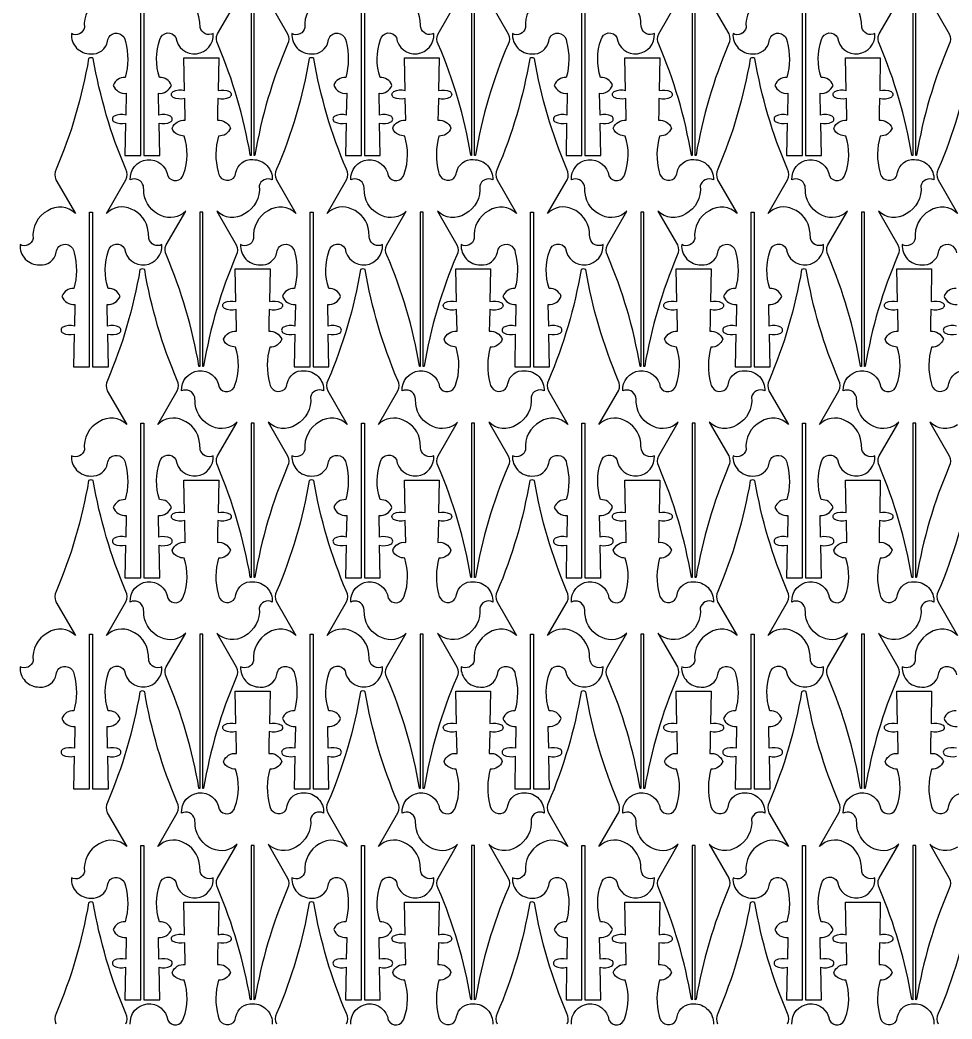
# Model space of a CAD drawing. Header units: millimetres. Extents: x 0 to 985, y 0 to 1989.
# Drawn here: x 0 to 490, y 484 to 1010 of the extents above; entities that cross this region are included whole.
import ezdxf

# ---------------------------------------------------------------- set-up
doc = ezdxf.new("R2010")
doc.units = ezdxf.units.MM
doc.layers.get('0').update_dxf_attribs({"color": 70})

msp = doc.modelspace()

# ---------------------------------------------------------------- linework, layer by layer
for points in [[(41.57, 1020.34, 0.304334), (33.88, 1005.64, -0.502435), (27.02, 1002.47, 0.435338), (37.26, 991.78, 0.382908), (46.11, 998.47, -0.133888), (47.43, 1001.55, -0.600156), (55.5, 998.23, -0.13246), (55.32, 979.36, 0.331722), (49.04, 975.26, 0.340003), (55.84, 971.07), (55.62, 959.62, 0.183169), (49.57, 959.08, 0.599927), (49.5, 956.02, 0.176895), (55.53, 955.41), (55.19, 938.29), (63.56, 938.29), (63.56, 1019.52)], [(65.13, 1019.52), (65.13, 938.29), (73.49, 938.29), (73.15, 955.41, 0.180821), (79.11, 955.98, 0.599927), (79.18, 959.04, 0.179213), (73.07, 959.62), (72.84, 971.07, 0.340003), (79.64, 975.26, 0.331722), (73.37, 979.36, -0.166429), (73.63, 999.36, -0.704438), (81.96, 1000.39, 0.969952), (101.67, 1002.47, -0.483016), (94.81, 1005.64, -0.02743), (94.48, 1009.42, 0.277564), (85.53, 1021.2, 0.318641)], [(121.56, 1019.52), (121.56, 938.36, -0.358668), (121.12, 938.62, 0.059291), (103.99, 996.88, -0.248044), (103.94, 1002.34), (114.17, 1020.1, -0.318641)], [(130.54, 1020.1), (140.76, 1002.34, -0.248044), (140.72, 996.88, 0.059291), (123.59, 938.62, -0.355817), (123.13, 938.36), (123.13, 1019.52)], [(157.57, 1020.34, 0.304334), (149.88, 1005.64, -0.502435), (143.02, 1002.47, 0.435338), (153.26, 991.78, 0.382908), (162.11, 998.47, -0.133888), (163.43, 1001.55, -0.600156), (171.5, 998.23, -0.13246), (171.32, 979.36, 0.331722), (165.04, 975.26, 0.340003), (171.84, 971.07), (171.62, 959.62, 0.183169), (165.57, 959.08, 0.599927), (165.5, 956.02, 0.176895), (171.53, 955.41), (171.19, 938.29), (179.56, 938.29), (179.56, 1019.52)], [(181.13, 1019.52), (181.13, 938.29), (189.49, 938.29), (189.15, 955.41, 0.180821), (195.11, 955.98, 0.599927), (195.18, 959.04, 0.179213), (189.07, 959.62), (188.84, 971.07, 0.340003), (195.64, 975.26, 0.331722), (189.37, 979.36, -0.166429), (189.63, 999.36, -0.704438), (197.96, 1000.39, 0.969952), (217.67, 1002.47, -0.483016), (210.81, 1005.64, -0.02743), (210.48, 1009.42, 0.277564), (201.53, 1021.2, 0.318641)], [(237.56, 1019.52), (237.56, 938.36, -0.358668), (237.12, 938.62, 0.059291), (219.99, 996.88, -0.248044), (219.94, 1002.34), (230.17, 1020.1, -0.318641)], [(246.54, 1020.1), (256.76, 1002.34, -0.248044), (256.72, 996.88, 0.059291), (239.59, 938.62, -0.355817), (239.13, 938.36), (239.13, 1019.52)], [(273.57, 1020.34, 0.304334), (265.88, 1005.64, -0.502435), (259.02, 1002.47, 0.435338), (269.26, 991.78, 0.382908), (278.11, 998.47, -0.133888), (279.43, 1001.55, -0.600156), (287.5, 998.23, -0.13246), (287.32, 979.36, 0.331722), (281.04, 975.26, 0.340003), (287.84, 971.07), (287.62, 959.62, 0.183169), (281.57, 959.08, 0.599927), (281.5, 956.02, 0.176895), (287.53, 955.41), (287.19, 938.29), (295.56, 938.29), (295.56, 1019.52)], [(297.13, 1019.52), (297.13, 938.29), (305.49, 938.29), (305.15, 955.41, 0.180821), (311.11, 955.98, 0.599927), (311.18, 959.04, 0.179213), (305.07, 959.62), (304.84, 971.07, 0.340003), (311.64, 975.26, 0.331722), (305.37, 979.36, -0.166429), (305.63, 999.36, -0.704438), (313.96, 1000.39, 0.969952), (333.67, 1002.47, -0.483016), (326.81, 1005.64, -0.02743), (326.48, 1009.42, 0.277564), (317.53, 1021.2, 0.318641)], [(353.56, 1019.52), (353.56, 938.36, -0.358668), (353.12, 938.62, 0.059291), (335.99, 996.88, -0.248044), (335.94, 1002.34), (346.17, 1020.1, -0.318641)], [(362.54, 1020.1), (372.76, 1002.34, -0.248044), (372.72, 996.88, 0.059291), (355.59, 938.62, -0.355817), (355.13, 938.36), (355.13, 1019.52)], [(389.57, 1020.34, 0.304334), (381.88, 1005.64, -0.502435), (375.02, 1002.47, 0.435338), (385.26, 991.78, 0.382908), (394.11, 998.47, -0.133888), (395.43, 1001.55, -0.600156), (403.5, 998.23, -0.13246), (403.32, 979.36, 0.331722), (397.04, 975.26, 0.340003), (403.84, 971.07), (403.62, 959.62, 0.183169), (397.57, 959.08, 0.599927), (397.5, 956.02, 0.176895), (403.53, 955.41), (403.19, 938.29), (411.56, 938.29), (411.56, 1019.52)], [(413.13, 1019.52), (413.13, 938.29), (421.49, 938.29), (421.15, 955.41, 0.180821), (427.11, 955.98, 0.599927), (427.18, 959.04, 0.179213), (421.07, 959.62), (420.84, 971.07, 0.340003), (427.64, 975.26, 0.331722), (421.37, 979.36, -0.166429), (421.63, 999.36, -0.704438), (429.96, 1000.39, 0.969952), (449.67, 1002.47, -0.483016), (442.81, 1005.64, -0.02743), (442.48, 1009.42, 0.277564), (433.53, 1021.2, 0.318641)], [(469.56, 1019.52), (469.56, 938.36, -0.358668), (469.12, 938.62, 0.059291), (451.99, 996.88, -0.248044), (451.94, 1002.34), (462.17, 1020.1, -0.318641)], [(478.54, 1020.1), (488.76, 1002.34, -0.248044), (488.72, 996.88, 0.059291), (471.59, 938.62, -0.355817), (471.13, 938.36), (471.13, 1019.52)], [(500.1, 989.35, -0.059291), (482.98, 931.09, 0.248044), (482.93, 925.63), (493.16, 907.87, 0.35116), (478.57, 909.34, 0.304334), (470.88, 894.64, -0.502435), (464.02, 891.47, 0.435338), (474.26, 880.78, 0.382908), (483.11, 887.47, -0.133888), (484.43, 890.55, -0.600156), (492.5, 887.23, -0.13246)], [(493.13, 796.63, -0.35116), (478.54, 798.1), (488.76, 780.34, -0.248044), (488.72, 774.88, 0.059291), (471.59, 716.62, -0.355817), (471.13, 716.36), (471.13, 797.52), (469.56, 797.52), (469.56, 716.36, -0.358668), (469.12, 716.62, 0.059291), (451.99, 774.88, -0.248044), (451.94, 780.34), (462.17, 798.1, -0.318641), (449.16, 795.77, -0.277564), (440.21, 807.55, 0.02743), (439.89, 811.32, 0.483016), (433.03, 814.5, -0.969952), (452.73, 816.58, 0.704438), (461.07, 817.61, 0.166429), (461.33, 837.6, -0.122481), (458.06, 838.47, -0.259714), (455.06, 841.71, -0.340003), (461.86, 845.9), (461.63, 857.34, -0.179213), (455.51, 857.93, -0.599927), (455.58, 860.99, -0.180821), (461.55, 861.55), (461.21, 878.68), (479.5, 878.68), (479.16, 861.55, -0.176895), (485.19, 860.95, -0.599927), (485.12, 857.89, -0.183169), (479.08, 857.34), (478.94, 850.52), (478.85, 845.9, -0.340003), (485.65, 841.71, -0.331722), (479.38, 837.6, 0.13246), (479.2, 818.74, 0.600156), (487.27, 815.42, 0.133888), (488.59, 818.49, -0.382908), (497.43, 825.19, -0.435338)], [(492.32, 868.36, 0.331722), (486.04, 864.26, 0.340003), (492.84, 860.07)], [(492.62, 848.62, 0.183169), (486.57, 848.08, 0.599927), (486.5, 845.02, 0.176895), (492.53, 844.41)], [(500.1, 767.35, -0.059291), (482.98, 709.09, 0.248044), (482.93, 703.63), (493.16, 685.87, 0.35116), (478.57, 687.34, 0.304334), (470.88, 672.64, -0.502435), (464.02, 669.47, 0.435338), (474.26, 658.78, 0.382908), (483.11, 665.47, -0.133888), (484.43, 668.55, -0.600156), (492.5, 665.23, -0.13246)], [(493.13, 574.63, -0.35116), (478.54, 576.1), (488.76, 558.34, -0.248044), (488.72, 552.88, 0.059291), (471.59, 494.62, -0.355817), (471.13, 494.36), (471.13, 575.52), (469.56, 575.52), (469.56, 494.36, -0.358668), (469.12, 494.62, 0.059291), (451.99, 552.88, -0.248044), (451.94, 558.34), (462.17, 576.1, -0.318641), (449.16, 573.77, -0.277564), (440.21, 585.55, 0.02743), (439.89, 589.32, 0.483016), (433.03, 592.5, -0.969952), (452.73, 594.58, 0.704438), (461.07, 595.61, 0.166429), (461.33, 615.6, -0.122481), (458.06, 616.47, -0.259714), (455.06, 619.71, -0.340003), (461.86, 623.9), (461.63, 635.34, -0.179213), (455.51, 635.93, -0.599927), (455.58, 638.99, -0.180821), (461.55, 639.55), (461.21, 656.68), (479.5, 656.68), (479.16, 639.55, -0.176895), (485.19, 638.95, -0.599927), (485.12, 635.89, -0.183169), (479.08, 635.34), (478.94, 628.52), (478.85, 623.9, -0.340003), (485.65, 619.71, -0.331722), (479.38, 615.6, 0.13246), (479.2, 596.74, 0.600156), (487.27, 593.42, 0.133888), (488.59, 596.49, -0.382908), (497.43, 603.19, -0.435338)], [(492.32, 646.36, 0.331722), (486.04, 642.26, 0.340003), (492.84, 638.07)], [(492.62, 626.62, 0.183169), (486.57, 626.08, 0.599927), (486.5, 623.02, 0.176895), (492.53, 622.41)], [(55.75, 481.63, 0.248044), (55.7, 487.09, -0.059291), (38.58, 545.35, 0.319458), (36.1, 545.35, -0.059291), (18.98, 487.09, 0.248044), (18.93, 481.63)], [(58.03, 481.5, -0.969952), (77.73, 483.58, 0.704438), (86.07, 484.61, 0.166429), (86.33, 504.6, -0.122481), (83.06, 505.47, -0.259714), (80.06, 508.71, -0.340003), (86.86, 512.9), (86.63, 524.34, -0.179213), (80.51, 524.93, -0.599927), (80.58, 527.99, -0.180821), (86.55, 528.55), (86.21, 545.68), (104.5, 545.68), (104.16, 528.55, -0.176895), (110.19, 527.95, -0.599927), (110.12, 524.89, -0.183169), (104.08, 524.34), (103.94, 517.52), (103.85, 512.9, -0.340003), (110.65, 508.71, -0.331722), (104.38, 504.6, 0.13246), (104.2, 485.74, 0.600156), (112.27, 482.42, 0.133888), (113.59, 485.49, -0.382908), (122.43, 492.19, -0.435338), (132.68, 481.5, 0.502435)], [(171.75, 481.63, 0.248044), (171.7, 487.09, -0.059291), (154.58, 545.35, 0.319458), (152.1, 545.35, -0.059291), (134.98, 487.09, 0.248044), (134.93, 481.63)], [(174.03, 481.5, -0.969952), (193.73, 483.58, 0.704438), (202.07, 484.61, 0.166429), (202.33, 504.6, -0.122481), (199.06, 505.47, -0.259714), (196.06, 508.71, -0.340003), (202.86, 512.9), (202.63, 524.34, -0.179213), (196.51, 524.93, -0.599927), (196.58, 527.99, -0.180821), (202.55, 528.55), (202.21, 545.68), (220.5, 545.68), (220.16, 528.55, -0.176895), (226.19, 527.95, -0.599927), (226.12, 524.89, -0.183169), (220.08, 524.34), (219.94, 517.52), (219.85, 512.9, -0.340003), (226.65, 508.71, -0.331722), (220.38, 504.6, 0.13246), (220.2, 485.74, 0.600156), (228.27, 482.42, 0.133888), (229.59, 485.49, -0.382908), (238.43, 492.19, -0.435338), (248.68, 481.5, 0.502435)], [(287.75, 481.63, 0.248044), (287.7, 487.09, -0.059291), (270.58, 545.35, 0.319458), (268.1, 545.35, -0.059291), (250.98, 487.09, 0.248044), (250.93, 481.63)], [(290.03, 481.5, -0.969952), (309.73, 483.58, 0.704438), (318.07, 484.61, 0.166429), (318.33, 504.6, -0.122481), (315.06, 505.47, -0.259714), (312.06, 508.71, -0.340003), (318.86, 512.9), (318.63, 524.34, -0.179213), (312.51, 524.93, -0.599927), (312.58, 527.99, -0.180821), (318.55, 528.55), (318.21, 545.68), (336.5, 545.68), (336.16, 528.55, -0.176895), (342.19, 527.95, -0.599927), (342.12, 524.89, -0.183169), (336.08, 524.34), (335.94, 517.52), (335.85, 512.9, -0.340003), (342.65, 508.71, -0.331722), (336.38, 504.6, 0.13246), (336.2, 485.74, 0.600156), (344.27, 482.42, 0.133888), (345.59, 485.49, -0.382908), (354.43, 492.19, -0.435338), (364.68, 481.5, 0.502435)], [(403.75, 481.63, 0.248044), (403.7, 487.09, -0.059291), (386.58, 545.35, 0.319458), (384.1, 545.35, -0.059291), (366.98, 487.09, 0.248044), (366.93, 481.63)], [(406.03, 481.5, -0.969952), (425.73, 483.58, 0.704438), (434.07, 484.61, 0.166429), (434.33, 504.6, -0.122481), (431.06, 505.47, -0.259714), (428.06, 508.71, -0.340003), (434.86, 512.9), (434.63, 524.34, -0.179213), (428.51, 524.93, -0.599927), (428.58, 527.99, -0.180821), (434.55, 528.55), (434.21, 545.68), (452.5, 545.68), (452.16, 528.55, -0.176895), (458.19, 527.95, -0.599927), (458.12, 524.89, -0.183169), (452.08, 524.34), (451.94, 517.52), (451.85, 512.9, -0.340003), (458.65, 508.71, -0.331722), (452.38, 504.6, 0.13246), (452.2, 485.74, 0.600156), (460.27, 482.42, 0.133888), (461.59, 485.49, -0.382908), (470.43, 492.19, -0.435338), (480.68, 481.5, 0.502435)], [(519.75, 481.63, 0.248044), (519.7, 487.09, -0.059291), (502.58, 545.35, 0.319458), (500.1, 545.35, -0.059291), (482.98, 487.09, 0.248044), (482.93, 481.63)]]:
    msp.add_lwpolyline(points, format="xyb")
for points in [[(38.13, 908.52), (38.13, 827.29), (46.49, 827.29), (46.15, 844.41, 0.180821), (52.11, 844.98, 0.599927), (52.18, 848.04, 0.179213), (46.07, 848.62), (45.84, 860.07, 0.340003), (52.64, 864.26, 0.331722), (46.37, 868.36, -0.166429), (46.63, 888.36, -0.704438), (54.96, 889.39, 0.969952), (74.67, 891.47, -0.483016), (67.81, 894.64, -0.02743), (67.48, 898.42, 0.277564), (58.53, 910.2, 0.318641), (45.52, 907.87), (55.75, 925.63, 0.248044), (55.7, 931.09, -0.059291), (38.58, 989.35, 0.319458), (36.1, 989.35, -0.059291), (18.98, 931.09, 0.248044), (18.93, 925.63), (29.16, 907.87, 0.35116), (14.57, 909.34, 0.304334), (6.88, 894.64, -0.502435), (0.02, 891.47, 0.435338), (10.26, 880.78, 0.382908), (19.11, 887.47, -0.133888), (20.43, 890.55, -0.600156), (28.5, 887.23, -0.13246), (28.32, 868.36, 0.331722), (22.04, 864.26, 0.340003), (28.84, 860.07), (28.62, 848.62, 0.183169), (22.57, 848.08, 0.599927), (22.5, 845.02, 0.176895), (28.53, 844.41), (28.19, 827.29), (36.56, 827.29), (36.56, 908.52)], [(103.94, 961.52), (103.85, 956.9, -0.340003), (110.65, 952.71, -0.331722), (104.38, 948.6, 0.13246), (104.2, 929.74, 0.600156), (112.27, 926.42, 0.133888), (113.59, 929.49, -0.382908), (122.43, 936.19, -0.435338), (132.68, 925.5, 0.502435), (125.82, 922.32, -0.304334), (118.13, 907.63, -0.35116), (103.54, 909.1), (113.76, 891.34, -0.248044), (113.72, 885.88, 0.059291), (96.59, 827.62, -0.355817), (96.13, 827.36), (96.13, 908.52), (94.56, 908.52), (94.56, 827.36, -0.358668), (94.12, 827.62, 0.059291), (76.99, 885.88, -0.248044), (76.94, 891.34), (87.17, 909.1, -0.318641), (74.16, 906.77, -0.277564), (65.21, 918.55, 0.02743), (64.89, 922.32, 0.483016), (58.03, 925.5, -0.969952), (77.73, 927.58, 0.704438), (86.07, 928.61, 0.166429), (86.33, 948.6, -0.122481), (83.06, 949.47, -0.259714), (80.06, 952.71, -0.340003), (86.86, 956.9), (86.63, 968.34, -0.179213), (80.51, 968.93, -0.599927), (80.58, 971.99, -0.180821), (86.55, 972.55), (86.21, 989.68), (104.5, 989.68), (104.16, 972.55, -0.176895), (110.19, 971.95, -0.599927), (110.12, 968.89, -0.183169), (104.08, 968.34)], [(154.13, 908.52), (154.13, 827.29), (162.49, 827.29), (162.15, 844.41, 0.180821), (168.11, 844.98, 0.599927), (168.18, 848.04, 0.179213), (162.07, 848.62), (161.84, 860.07, 0.340003), (168.64, 864.26, 0.331722), (162.37, 868.36, -0.166429), (162.63, 888.36, -0.704438), (170.96, 889.39, 0.969952), (190.67, 891.47, -0.483016), (183.81, 894.64, -0.02743), (183.48, 898.42, 0.277564), (174.53, 910.2, 0.318641), (161.52, 907.87), (171.75, 925.63, 0.248044), (171.7, 931.09, -0.059291), (154.58, 989.35, 0.319458), (152.1, 989.35, -0.059291), (134.98, 931.09, 0.248044), (134.93, 925.63), (145.16, 907.87, 0.35116), (130.57, 909.34, 0.304334), (122.88, 894.64, -0.502435), (116.02, 891.47, 0.435338), (126.26, 880.78, 0.382908), (135.11, 887.47, -0.133888), (136.43, 890.55, -0.600156), (144.5, 887.23, -0.13246), (144.32, 868.36, 0.331722), (138.04, 864.26, 0.340003), (144.84, 860.07), (144.62, 848.62, 0.183169), (138.57, 848.08, 0.599927), (138.5, 845.02, 0.176895), (144.53, 844.41), (144.19, 827.29), (152.56, 827.29), (152.56, 908.52)], [(219.94, 961.52), (219.85, 956.9, -0.340003), (226.65, 952.71, -0.331722), (220.38, 948.6, 0.13246), (220.2, 929.74, 0.600156), (228.27, 926.42, 0.133888), (229.59, 929.49, -0.382908), (238.43, 936.19, -0.435338), (248.68, 925.5, 0.502435), (241.82, 922.32, -0.304334), (234.13, 907.63, -0.35116), (219.54, 909.1), (229.76, 891.34, -0.248044), (229.72, 885.88, 0.059291), (212.59, 827.62, -0.355817), (212.13, 827.36), (212.13, 908.52), (210.56, 908.52), (210.56, 827.36, -0.358668), (210.12, 827.62, 0.059291), (192.99, 885.88, -0.248044), (192.94, 891.34), (203.17, 909.1, -0.318641), (190.16, 906.77, -0.277564), (181.21, 918.55, 0.02743), (180.89, 922.32, 0.483016), (174.03, 925.5, -0.969952), (193.73, 927.58, 0.704438), (202.07, 928.61, 0.166429), (202.33, 948.6, -0.122481), (199.06, 949.47, -0.259714), (196.06, 952.71, -0.340003), (202.86, 956.9), (202.63, 968.34, -0.179213), (196.51, 968.93, -0.599927), (196.58, 971.99, -0.180821), (202.55, 972.55), (202.21, 989.68), (220.5, 989.68), (220.16, 972.55, -0.176895), (226.19, 971.95, -0.599927), (226.12, 968.89, -0.183169), (220.08, 968.34)], [(270.13, 908.52), (270.13, 827.29), (278.49, 827.29), (278.15, 844.41, 0.180821), (284.11, 844.98, 0.599927), (284.18, 848.04, 0.179213), (278.07, 848.62), (277.84, 860.07, 0.340003), (284.64, 864.26, 0.331722), (278.37, 868.36, -0.166429), (278.63, 888.36, -0.704438), (286.96, 889.39, 0.969952), (306.67, 891.47, -0.483016), (299.81, 894.64, -0.02743), (299.48, 898.42, 0.277564), (290.53, 910.2, 0.318641), (277.52, 907.87), (287.75, 925.63, 0.248044), (287.7, 931.09, -0.059291), (270.58, 989.35, 0.319458), (268.1, 989.35, -0.059291), (250.98, 931.09, 0.248044), (250.93, 925.63), (261.16, 907.87, 0.35116), (246.57, 909.34, 0.304334), (238.88, 894.64, -0.502435), (232.02, 891.47, 0.435338), (242.26, 880.78, 0.382908), (251.11, 887.47, -0.133888), (252.43, 890.55, -0.600156), (260.5, 887.23, -0.13246), (260.32, 868.36, 0.331722), (254.04, 864.26, 0.340003), (260.84, 860.07), (260.62, 848.62, 0.183169), (254.57, 848.08, 0.599927), (254.5, 845.02, 0.176895), (260.53, 844.41), (260.19, 827.29), (268.56, 827.29), (268.56, 908.52)], [(335.94, 961.52), (335.85, 956.9, -0.340003), (342.65, 952.71, -0.331722), (336.38, 948.6, 0.13246), (336.2, 929.74, 0.600156), (344.27, 926.42, 0.133888), (345.59, 929.49, -0.382908), (354.43, 936.19, -0.435338), (364.68, 925.5, 0.502435), (357.82, 922.32, -0.304334), (350.13, 907.63, -0.35116), (335.54, 909.1), (345.76, 891.34, -0.248044), (345.72, 885.88, 0.059291), (328.59, 827.62, -0.355817), (328.13, 827.36), (328.13, 908.52), (326.56, 908.52), (326.56, 827.36, -0.358668), (326.12, 827.62, 0.059291), (308.99, 885.88, -0.248044), (308.94, 891.34), (319.17, 909.1, -0.318641), (306.16, 906.77, -0.277564), (297.21, 918.55, 0.02743), (296.89, 922.32, 0.483016), (290.03, 925.5, -0.969952), (309.73, 927.58, 0.704438), (318.07, 928.61, 0.166429), (318.33, 948.6, -0.122481), (315.06, 949.47, -0.259714), (312.06, 952.71, -0.340003), (318.86, 956.9), (318.63, 968.34, -0.179213), (312.51, 968.93, -0.599927), (312.58, 971.99, -0.180821), (318.55, 972.55), (318.21, 989.68), (336.5, 989.68), (336.16, 972.55, -0.176895), (342.19, 971.95, -0.599927), (342.12, 968.89, -0.183169), (336.08, 968.34)], [(386.13, 908.52), (386.13, 827.29), (394.49, 827.29), (394.15, 844.41, 0.180821), (400.11, 844.98, 0.599927), (400.18, 848.04, 0.179213), (394.07, 848.62), (393.84, 860.07, 0.340003), (400.64, 864.26, 0.331722), (394.37, 868.36, -0.166429), (394.63, 888.36, -0.704438), (402.96, 889.39, 0.969952), (422.67, 891.47, -0.483016), (415.81, 894.64, -0.02743), (415.48, 898.42, 0.277564), (406.53, 910.2, 0.318641), (393.52, 907.87), (403.75, 925.63, 0.248044), (403.7, 931.09, -0.059291), (386.58, 989.35, 0.319458), (384.1, 989.35, -0.059291), (366.98, 931.09, 0.248044), (366.93, 925.63), (377.16, 907.87, 0.35116), (362.57, 909.34, 0.304334), (354.88, 894.64, -0.502435), (348.02, 891.47, 0.435338), (358.26, 880.78, 0.382908), (367.11, 887.47, -0.133888), (368.43, 890.55, -0.600156), (376.5, 887.23, -0.13246), (376.32, 868.36, 0.331722), (370.04, 864.26, 0.340003), (376.84, 860.07), (376.62, 848.62, 0.183169), (370.57, 848.08, 0.599927), (370.5, 845.02, 0.176895), (376.53, 844.41), (376.19, 827.29), (384.56, 827.29), (384.56, 908.52)], [(451.94, 961.52), (451.85, 956.9, -0.340003), (458.65, 952.71, -0.331722), (452.38, 948.6, 0.13246), (452.2, 929.74, 0.600156), (460.27, 926.42, 0.133888), (461.59, 929.49, -0.382908), (470.43, 936.19, -0.435338), (480.68, 925.5, 0.502435), (473.82, 922.32, -0.304334), (466.13, 907.63, -0.35116), (451.54, 909.1), (461.76, 891.34, -0.248044), (461.72, 885.88, 0.059291), (444.59, 827.62, -0.355817), (444.13, 827.36), (444.13, 908.52), (442.56, 908.52), (442.56, 827.36, -0.358668), (442.12, 827.62, 0.059291), (424.99, 885.88, -0.248044), (424.94, 891.34), (435.17, 909.1, -0.318641), (422.16, 906.77, -0.277564), (413.21, 918.55, 0.02743), (412.89, 922.32, 0.483016), (406.03, 925.5, -0.969952), (425.73, 927.58, 0.704438), (434.07, 928.61, 0.166429), (434.33, 948.6, -0.122481), (431.06, 949.47, -0.259714), (428.06, 952.71, -0.340003), (434.86, 956.9), (434.63, 968.34, -0.179213), (428.51, 968.93, -0.599927), (428.58, 971.99, -0.180821), (434.55, 972.55), (434.21, 989.68), (452.5, 989.68), (452.16, 972.55, -0.176895), (458.19, 971.95, -0.599927), (458.12, 968.89, -0.183169), (452.08, 968.34)], [(65.13, 797.52), (65.13, 716.29), (73.49, 716.29), (73.15, 733.41, 0.180821), (79.11, 733.98, 0.599927), (79.18, 737.04, 0.179213), (73.07, 737.62), (72.84, 749.07, 0.340003), (79.64, 753.26, 0.331722), (73.37, 757.36, -0.166429), (73.63, 777.36, -0.704438), (81.96, 778.39, 0.969952), (101.67, 780.47, -0.483016), (94.81, 783.64, -0.02743), (94.48, 787.42, 0.277564), (85.53, 799.2, 0.318641), (72.52, 796.87), (82.75, 814.63, 0.248044), (82.7, 820.09, -0.059291), (65.58, 878.35, 0.319458), (63.1, 878.35, -0.059291), (45.98, 820.09, 0.248044), (45.93, 814.63), (56.16, 796.87, 0.35116), (41.57, 798.34, 0.304334), (33.88, 783.64, -0.502435), (27.02, 780.47, 0.435338), (37.26, 769.78, 0.382908), (46.11, 776.47, -0.133888), (47.43, 779.55, -0.600156), (55.5, 776.23, -0.13246), (55.32, 757.36, 0.331722), (49.04, 753.26, 0.340003), (55.84, 749.07), (55.62, 737.62, 0.183169), (49.57, 737.08, 0.599927), (49.5, 734.02, 0.176895), (55.53, 733.41), (55.19, 716.29), (63.56, 716.29), (63.56, 797.52)], [(130.94, 850.52), (130.85, 845.9, -0.340003), (137.65, 841.71, -0.331722), (131.38, 837.6, 0.13246), (131.2, 818.74, 0.600156), (139.27, 815.42, 0.133888), (140.59, 818.49, -0.382908), (149.43, 825.19, -0.435338), (159.68, 814.5, 0.502435), (152.82, 811.32, -0.304334), (145.13, 796.63, -0.35116), (130.54, 798.1), (140.76, 780.34, -0.248044), (140.72, 774.88, 0.059291), (123.59, 716.62, -0.355817), (123.13, 716.36), (123.13, 797.52), (121.56, 797.52), (121.56, 716.36, -0.358668), (121.12, 716.62, 0.059291), (103.99, 774.88, -0.248044), (103.94, 780.34), (114.17, 798.1, -0.318641), (101.16, 795.77, -0.277564), (92.21, 807.55, 0.02743), (91.89, 811.32, 0.483016), (85.03, 814.5, -0.969952), (104.73, 816.58, 0.704438), (113.07, 817.61, 0.166429), (113.33, 837.6, -0.122481), (110.06, 838.47, -0.259714), (107.06, 841.71, -0.340003), (113.86, 845.9), (113.63, 857.34, -0.179213), (107.51, 857.93, -0.599927), (107.58, 860.99, -0.180821), (113.55, 861.55), (113.21, 878.68), (131.5, 878.68), (131.16, 861.55, -0.176895), (137.19, 860.95, -0.599927), (137.12, 857.89, -0.183169), (131.08, 857.34)], [(181.13, 797.52), (181.13, 716.29), (189.49, 716.29), (189.15, 733.41, 0.180821), (195.11, 733.98, 0.599927), (195.18, 737.04, 0.179213), (189.07, 737.62), (188.84, 749.07, 0.340003), (195.64, 753.26, 0.331722), (189.37, 757.36, -0.166429), (189.63, 777.36, -0.704438), (197.96, 778.39, 0.969952), (217.67, 780.47, -0.483016), (210.81, 783.64, -0.02743), (210.48, 787.42, 0.277564), (201.53, 799.2, 0.318641), (188.52, 796.87), (198.75, 814.63, 0.248044), (198.7, 820.09, -0.059291), (181.58, 878.35, 0.319458), (179.1, 878.35, -0.059291), (161.98, 820.09, 0.248044), (161.93, 814.63), (172.16, 796.87, 0.35116), (157.57, 798.34, 0.304334), (149.88, 783.64, -0.502435), (143.02, 780.47, 0.435338), (153.26, 769.78, 0.382908), (162.11, 776.47, -0.133888), (163.43, 779.55, -0.600156), (171.5, 776.23, -0.13246), (171.32, 757.36, 0.331722), (165.04, 753.26, 0.340003), (171.84, 749.07), (171.62, 737.62, 0.183169), (165.57, 737.08, 0.599927), (165.5, 734.02, 0.176895), (171.53, 733.41), (171.19, 716.29), (179.56, 716.29), (179.56, 797.52)], [(246.94, 850.52), (246.85, 845.9, -0.340003), (253.65, 841.71, -0.331722), (247.38, 837.6, 0.13246), (247.2, 818.74, 0.600156), (255.27, 815.42, 0.133888), (256.59, 818.49, -0.382908), (265.43, 825.19, -0.435338), (275.68, 814.5, 0.502435), (268.82, 811.32, -0.304334), (261.13, 796.63, -0.35116), (246.54, 798.1), (256.76, 780.34, -0.248044), (256.72, 774.88, 0.059291), (239.59, 716.62, -0.355817), (239.13, 716.36), (239.13, 797.52), (237.56, 797.52), (237.56, 716.36, -0.358668), (237.12, 716.62, 0.059291), (219.99, 774.88, -0.248044), (219.94, 780.34), (230.17, 798.1, -0.318641), (217.16, 795.77, -0.277564), (208.21, 807.55, 0.02743), (207.89, 811.32, 0.483016), (201.03, 814.5, -0.969952), (220.73, 816.58, 0.704438), (229.07, 817.61, 0.166429), (229.33, 837.6, -0.122481), (226.06, 838.47, -0.259714), (223.06, 841.71, -0.340003), (229.86, 845.9), (229.63, 857.34, -0.179213), (223.51, 857.93, -0.599927), (223.58, 860.99, -0.180821), (229.55, 861.55), (229.21, 878.68), (247.5, 878.68), (247.16, 861.55, -0.176895), (253.19, 860.95, -0.599927), (253.12, 857.89, -0.183169), (247.08, 857.34)], [(297.13, 797.52), (297.13, 716.29), (305.49, 716.29), (305.15, 733.41, 0.180821), (311.11, 733.98, 0.599927), (311.18, 737.04, 0.179213), (305.07, 737.62), (304.84, 749.07, 0.340003), (311.64, 753.26, 0.331722), (305.37, 757.36, -0.166429), (305.63, 777.36, -0.704438), (313.96, 778.39, 0.969952), (333.67, 780.47, -0.483016), (326.81, 783.64, -0.02743), (326.48, 787.42, 0.277564), (317.53, 799.2, 0.318641), (304.52, 796.87), (314.75, 814.63, 0.248044), (314.7, 820.09, -0.059291), (297.58, 878.35, 0.319458), (295.1, 878.35, -0.059291), (277.98, 820.09, 0.248044), (277.93, 814.63), (288.16, 796.87, 0.35116), (273.57, 798.34, 0.304334), (265.88, 783.64, -0.502435), (259.02, 780.47, 0.435338), (269.26, 769.78, 0.382908), (278.11, 776.47, -0.133888), (279.43, 779.55, -0.600156), (287.5, 776.23, -0.13246), (287.32, 757.36, 0.331722), (281.04, 753.26, 0.340003), (287.84, 749.07), (287.62, 737.62, 0.183169), (281.57, 737.08, 0.599927), (281.5, 734.02, 0.176895), (287.53, 733.41), (287.19, 716.29), (295.56, 716.29), (295.56, 797.52)], [(362.94, 850.52), (362.85, 845.9, -0.340003), (369.65, 841.71, -0.331722), (363.38, 837.6, 0.13246), (363.2, 818.74, 0.600156), (371.27, 815.42, 0.133888), (372.59, 818.49, -0.382908), (381.43, 825.19, -0.435338), (391.68, 814.5, 0.502435), (384.82, 811.32, -0.304334), (377.13, 796.63, -0.35116), (362.54, 798.1), (372.76, 780.34, -0.248044), (372.72, 774.88, 0.059291), (355.59, 716.62, -0.355817), (355.13, 716.36), (355.13, 797.52), (353.56, 797.52), (353.56, 716.36, -0.358668), (353.12, 716.62, 0.059291), (335.99, 774.88, -0.248044), (335.94, 780.34), (346.17, 798.1, -0.318641), (333.16, 795.77, -0.277564), (324.21, 807.55, 0.02743), (323.89, 811.32, 0.483016), (317.03, 814.5, -0.969952), (336.73, 816.58, 0.704438), (345.07, 817.61, 0.166429), (345.33, 837.6, -0.122481), (342.06, 838.47, -0.259714), (339.06, 841.71, -0.340003), (345.86, 845.9), (345.63, 857.34, -0.179213), (339.51, 857.93, -0.599927), (339.58, 860.99, -0.180821), (345.55, 861.55), (345.21, 878.68), (363.5, 878.68), (363.16, 861.55, -0.176895), (369.19, 860.95, -0.599927), (369.12, 857.89, -0.183169), (363.08, 857.34)], [(413.13, 797.52), (413.13, 716.29), (421.49, 716.29), (421.15, 733.41, 0.180821), (427.11, 733.98, 0.599927), (427.18, 737.04, 0.179213), (421.07, 737.62), (420.84, 749.07, 0.340003), (427.64, 753.26, 0.331722), (421.37, 757.36, -0.166429), (421.63, 777.36, -0.704438), (429.96, 778.39, 0.969952), (449.67, 780.47, -0.483016), (442.81, 783.64, -0.02743), (442.48, 787.42, 0.277564), (433.53, 799.2, 0.318641), (420.52, 796.87), (430.75, 814.63, 0.248044), (430.7, 820.09, -0.059291), (413.58, 878.35, 0.319458), (411.1, 878.35, -0.059291), (393.98, 820.09, 0.248044), (393.93, 814.63), (404.16, 796.87, 0.35116), (389.57, 798.34, 0.304334), (381.88, 783.64, -0.502435), (375.02, 780.47, 0.435338), (385.26, 769.78, 0.382908), (394.11, 776.47, -0.133888), (395.43, 779.55, -0.600156), (403.5, 776.23, -0.13246), (403.32, 757.36, 0.331722), (397.04, 753.26, 0.340003), (403.84, 749.07), (403.62, 737.62, 0.183169), (397.57, 737.08, 0.599927), (397.5, 734.02, 0.176895), (403.53, 733.41), (403.19, 716.29), (411.56, 716.29), (411.56, 797.52)], [(38.13, 686.52), (38.13, 605.29), (46.49, 605.29), (46.15, 622.41, 0.180821), (52.11, 622.98, 0.599927), (52.18, 626.04, 0.179213), (46.07, 626.62), (45.84, 638.07, 0.340003), (52.64, 642.26, 0.331722), (46.37, 646.36, -0.166429), (46.63, 666.36, -0.704438), (54.96, 667.39, 0.969952), (74.67, 669.47, -0.483016), (67.81, 672.64, -0.02743), (67.48, 676.42, 0.277564), (58.53, 688.2, 0.318641), (45.52, 685.87), (55.75, 703.63, 0.248044), (55.7, 709.09, -0.059291), (38.58, 767.35, 0.319458), (36.1, 767.35, -0.059291), (18.98, 709.09, 0.248044), (18.93, 703.63), (29.16, 685.87, 0.35116), (14.57, 687.34, 0.304334), (6.88, 672.64, -0.502435), (0.02, 669.47, 0.435338), (10.26, 658.78, 0.382908), (19.11, 665.47, -0.133888), (20.43, 668.55, -0.600156), (28.5, 665.23, -0.13246), (28.32, 646.36, 0.331722), (22.04, 642.26, 0.340003), (28.84, 638.07), (28.62, 626.62, 0.183169), (22.57, 626.08, 0.599927), (22.5, 623.02, 0.176895), (28.53, 622.41), (28.19, 605.29), (36.56, 605.29), (36.56, 686.52)], [(103.94, 739.52), (103.85, 734.9, -0.340003), (110.65, 730.71, -0.331722), (104.38, 726.6, 0.13246), (104.2, 707.74, 0.600156), (112.27, 704.42, 0.133888), (113.59, 707.49, -0.382908), (122.43, 714.19, -0.435338), (132.68, 703.5, 0.502435), (125.82, 700.32, -0.304334), (118.13, 685.63, -0.35116), (103.54, 687.1), (113.76, 669.34, -0.248044), (113.72, 663.88, 0.059291), (96.59, 605.62, -0.355817), (96.13, 605.36), (96.13, 686.52), (94.56, 686.52), (94.56, 605.36, -0.358668), (94.12, 605.62, 0.059291), (76.99, 663.88, -0.248044), (76.94, 669.34), (87.17, 687.1, -0.318641), (74.16, 684.77, -0.277564), (65.21, 696.55, 0.02743), (64.89, 700.32, 0.483016), (58.03, 703.5, -0.969952), (77.73, 705.58, 0.704438), (86.07, 706.61, 0.166429), (86.33, 726.6, -0.122481), (83.06, 727.47, -0.259714), (80.06, 730.71, -0.340003), (86.86, 734.9), (86.63, 746.34, -0.179213), (80.51, 746.93, -0.599927), (80.58, 749.99, -0.180821), (86.55, 750.55), (86.21, 767.68), (104.5, 767.68), (104.16, 750.55, -0.176895), (110.19, 749.95, -0.599927), (110.12, 746.89, -0.183169), (104.08, 746.34)], [(154.13, 686.52), (154.13, 605.29), (162.49, 605.29), (162.15, 622.41, 0.180821), (168.11, 622.98, 0.599927), (168.18, 626.04, 0.179213), (162.07, 626.62), (161.84, 638.07, 0.340003), (168.64, 642.26, 0.331722), (162.37, 646.36, -0.166429), (162.63, 666.36, -0.704438), (170.96, 667.39, 0.969952), (190.67, 669.47, -0.483016), (183.81, 672.64, -0.02743), (183.48, 676.42, 0.277564), (174.53, 688.2, 0.318641), (161.52, 685.87), (171.75, 703.63, 0.248044), (171.7, 709.09, -0.059291), (154.58, 767.35, 0.319458), (152.1, 767.35, -0.059291), (134.98, 709.09, 0.248044), (134.93, 703.63), (145.16, 685.87, 0.35116), (130.57, 687.34, 0.304334), (122.88, 672.64, -0.502435), (116.02, 669.47, 0.435338), (126.26, 658.78, 0.382908), (135.11, 665.47, -0.133888), (136.43, 668.55, -0.600156), (144.5, 665.23, -0.13246), (144.32, 646.36, 0.331722), (138.04, 642.26, 0.340003), (144.84, 638.07), (144.62, 626.62, 0.183169), (138.57, 626.08, 0.599927), (138.5, 623.02, 0.176895), (144.53, 622.41), (144.19, 605.29), (152.56, 605.29), (152.56, 686.52)], [(219.94, 739.52), (219.85, 734.9, -0.340003), (226.65, 730.71, -0.331722), (220.38, 726.6, 0.13246), (220.2, 707.74, 0.600156), (228.27, 704.42, 0.133888), (229.59, 707.49, -0.382908), (238.43, 714.19, -0.435338), (248.68, 703.5, 0.502435), (241.82, 700.32, -0.304334), (234.13, 685.63, -0.35116), (219.54, 687.1), (229.76, 669.34, -0.248044), (229.72, 663.88, 0.059291), (212.59, 605.62, -0.355817), (212.13, 605.36), (212.13, 686.52), (210.56, 686.52), (210.56, 605.36, -0.358668), (210.12, 605.62, 0.059291), (192.99, 663.88, -0.248044), (192.94, 669.34), (203.17, 687.1, -0.318641), (190.16, 684.77, -0.277564), (181.21, 696.55, 0.02743), (180.89, 700.32, 0.483016), (174.03, 703.5, -0.969952), (193.73, 705.58, 0.704438), (202.07, 706.61, 0.166429), (202.33, 726.6, -0.122481), (199.06, 727.47, -0.259714), (196.06, 730.71, -0.340003), (202.86, 734.9), (202.63, 746.34, -0.179213), (196.51, 746.93, -0.599927), (196.58, 749.99, -0.180821), (202.55, 750.55), (202.21, 767.68), (220.5, 767.68), (220.16, 750.55, -0.176895), (226.19, 749.95, -0.599927), (226.12, 746.89, -0.183169), (220.08, 746.34)], [(270.13, 686.52), (270.13, 605.29), (278.49, 605.29), (278.15, 622.41, 0.180821), (284.11, 622.98, 0.599927), (284.18, 626.04, 0.179213), (278.07, 626.62), (277.84, 638.07, 0.340003), (284.64, 642.26, 0.331722), (278.37, 646.36, -0.166429), (278.63, 666.36, -0.704438), (286.96, 667.39, 0.969952), (306.67, 669.47, -0.483016), (299.81, 672.64, -0.02743), (299.48, 676.42, 0.277564), (290.53, 688.2, 0.318641), (277.52, 685.87), (287.75, 703.63, 0.248044), (287.7, 709.09, -0.059291), (270.58, 767.35, 0.319458), (268.1, 767.35, -0.059291), (250.98, 709.09, 0.248044), (250.93, 703.63), (261.16, 685.87, 0.35116), (246.57, 687.34, 0.304334), (238.88, 672.64, -0.502435), (232.02, 669.47, 0.435338), (242.26, 658.78, 0.382908), (251.11, 665.47, -0.133888), (252.43, 668.55, -0.600156), (260.5, 665.23, -0.13246), (260.32, 646.36, 0.331722), (254.04, 642.26, 0.340003), (260.84, 638.07), (260.62, 626.62, 0.183169), (254.57, 626.08, 0.599927), (254.5, 623.02, 0.176895), (260.53, 622.41), (260.19, 605.29), (268.56, 605.29), (268.56, 686.52)], [(335.94, 739.52), (335.85, 734.9, -0.340003), (342.65, 730.71, -0.331722), (336.38, 726.6, 0.13246), (336.2, 707.74, 0.600156), (344.27, 704.42, 0.133888), (345.59, 707.49, -0.382908), (354.43, 714.19, -0.435338), (364.68, 703.5, 0.502435), (357.82, 700.32, -0.304334), (350.13, 685.63, -0.35116), (335.54, 687.1), (345.76, 669.34, -0.248044), (345.72, 663.88, 0.059291), (328.59, 605.62, -0.355817), (328.13, 605.36), (328.13, 686.52), (326.56, 686.52), (326.56, 605.36, -0.358668), (326.12, 605.62, 0.059291), (308.99, 663.88, -0.248044), (308.94, 669.34), (319.17, 687.1, -0.318641), (306.16, 684.77, -0.277564), (297.21, 696.55, 0.02743), (296.89, 700.32, 0.483016), (290.03, 703.5, -0.969952), (309.73, 705.58, 0.704438), (318.07, 706.61, 0.166429), (318.33, 726.6, -0.122481), (315.06, 727.47, -0.259714), (312.06, 730.71, -0.340003), (318.86, 734.9), (318.63, 746.34, -0.179213), (312.51, 746.93, -0.599927), (312.58, 749.99, -0.180821), (318.55, 750.55), (318.21, 767.68), (336.5, 767.68), (336.16, 750.55, -0.176895), (342.19, 749.95, -0.599927), (342.12, 746.89, -0.183169), (336.08, 746.34)], [(386.13, 686.52), (386.13, 605.29), (394.49, 605.29), (394.15, 622.41, 0.180821), (400.11, 622.98, 0.599927), (400.18, 626.04, 0.179213), (394.07, 626.62), (393.84, 638.07, 0.340003), (400.64, 642.26, 0.331722), (394.37, 646.36, -0.166429), (394.63, 666.36, -0.704438), (402.96, 667.39, 0.969952), (422.67, 669.47, -0.483016), (415.81, 672.64, -0.02743), (415.48, 676.42, 0.277564), (406.53, 688.2, 0.318641), (393.52, 685.87), (403.75, 703.63, 0.248044), (403.7, 709.09, -0.059291), (386.58, 767.35, 0.319458), (384.1, 767.35, -0.059291), (366.98, 709.09, 0.248044), (366.93, 703.63), (377.16, 685.87, 0.35116), (362.57, 687.34, 0.304334), (354.88, 672.64, -0.502435), (348.02, 669.47, 0.435338), (358.26, 658.78, 0.382908), (367.11, 665.47, -0.133888), (368.43, 668.55, -0.600156), (376.5, 665.23, -0.13246), (376.32, 646.36, 0.331722), (370.04, 642.26, 0.340003), (376.84, 638.07), (376.62, 626.62, 0.183169), (370.57, 626.08, 0.599927), (370.5, 623.02, 0.176895), (376.53, 622.41), (376.19, 605.29), (384.56, 605.29), (384.56, 686.52)], [(451.94, 739.52), (451.85, 734.9, -0.340003), (458.65, 730.71, -0.331722), (452.38, 726.6, 0.13246), (452.2, 707.74, 0.600156), (460.27, 704.42, 0.133888), (461.59, 707.49, -0.382908), (470.43, 714.19, -0.435338), (480.68, 703.5, 0.502435), (473.82, 700.32, -0.304334), (466.13, 685.63, -0.35116), (451.54, 687.1), (461.76, 669.34, -0.248044), (461.72, 663.88, 0.059291), (444.59, 605.62, -0.355817), (444.13, 605.36), (444.13, 686.52), (442.56, 686.52), (442.56, 605.36, -0.358668), (442.12, 605.62, 0.059291), (424.99, 663.88, -0.248044), (424.94, 669.34), (435.17, 687.1, -0.318641), (422.16, 684.77, -0.277564), (413.21, 696.55, 0.02743), (412.89, 700.32, 0.483016), (406.03, 703.5, -0.969952), (425.73, 705.58, 0.704438), (434.07, 706.61, 0.166429), (434.33, 726.6, -0.122481), (431.06, 727.47, -0.259714), (428.06, 730.71, -0.340003), (434.86, 734.9), (434.63, 746.34, -0.179213), (428.51, 746.93, -0.599927), (428.58, 749.99, -0.180821), (434.55, 750.55), (434.21, 767.68), (452.5, 767.68), (452.16, 750.55, -0.176895), (458.19, 749.95, -0.599927), (458.12, 746.89, -0.183169), (452.08, 746.34)], [(65.13, 575.52), (65.13, 494.29), (73.49, 494.29), (73.15, 511.41, 0.180821), (79.11, 511.98, 0.599927), (79.18, 515.04, 0.179213), (73.07, 515.62), (72.84, 527.07, 0.340003), (79.64, 531.26, 0.331722), (73.37, 535.36, -0.166429), (73.63, 555.36, -0.704438), (81.96, 556.39, 0.969952), (101.67, 558.47, -0.483016), (94.81, 561.64, -0.02743), (94.48, 565.42, 0.277564), (85.53, 577.2, 0.318641), (72.52, 574.87), (82.75, 592.63, 0.248044), (82.7, 598.09, -0.059291), (65.58, 656.35, 0.319458), (63.1, 656.35, -0.059291), (45.98, 598.09, 0.248044), (45.93, 592.63), (56.16, 574.87, 0.35116), (41.57, 576.34, 0.304334), (33.88, 561.64, -0.502435), (27.02, 558.47, 0.435338), (37.26, 547.78, 0.382908), (46.11, 554.47, -0.133888), (47.43, 557.55, -0.600156), (55.5, 554.23, -0.13246), (55.32, 535.36, 0.331722), (49.04, 531.26, 0.340003), (55.84, 527.07), (55.62, 515.62, 0.183169), (49.57, 515.08, 0.599927), (49.5, 512.02, 0.176895), (55.53, 511.41), (55.19, 494.29), (63.56, 494.29), (63.56, 575.52)], [(130.94, 628.52), (130.85, 623.9, -0.340003), (137.65, 619.71, -0.331722), (131.38, 615.6, 0.13246), (131.2, 596.74, 0.600156), (139.27, 593.42, 0.133888), (140.59, 596.49, -0.382908), (149.43, 603.19, -0.435338), (159.68, 592.5, 0.502435), (152.82, 589.32, -0.304334), (145.13, 574.63, -0.35116), (130.54, 576.1), (140.76, 558.34, -0.248044), (140.72, 552.88, 0.059291), (123.59, 494.62, -0.355817), (123.13, 494.36), (123.13, 575.52), (121.56, 575.52), (121.56, 494.36, -0.358668), (121.12, 494.62, 0.059291), (103.99, 552.88, -0.248044), (103.94, 558.34), (114.17, 576.1, -0.318641), (101.16, 573.77, -0.277564), (92.21, 585.55, 0.02743), (91.89, 589.32, 0.483016), (85.03, 592.5, -0.969952), (104.73, 594.58, 0.704438), (113.07, 595.61, 0.166429), (113.33, 615.6, -0.122481), (110.06, 616.47, -0.259714), (107.06, 619.71, -0.340003), (113.86, 623.9), (113.63, 635.34, -0.179213), (107.51, 635.93, -0.599927), (107.58, 638.99, -0.180821), (113.55, 639.55), (113.21, 656.68), (131.5, 656.68), (131.16, 639.55, -0.176895), (137.19, 638.95, -0.599927), (137.12, 635.89, -0.183169), (131.08, 635.34)], [(181.13, 575.52), (181.13, 494.29), (189.49, 494.29), (189.15, 511.41, 0.180821), (195.11, 511.98, 0.599927), (195.18, 515.04, 0.179213), (189.07, 515.62), (188.84, 527.07, 0.340003), (195.64, 531.26, 0.331722), (189.37, 535.36, -0.166429), (189.63, 555.36, -0.704438), (197.96, 556.39, 0.969952), (217.67, 558.47, -0.483016), (210.81, 561.64, -0.02743), (210.48, 565.42, 0.277564), (201.53, 577.2, 0.318641), (188.52, 574.87), (198.75, 592.63, 0.248044), (198.7, 598.09, -0.059291), (181.58, 656.35, 0.319458), (179.1, 656.35, -0.059291), (161.98, 598.09, 0.248044), (161.93, 592.63), (172.16, 574.87, 0.35116), (157.57, 576.34, 0.304334), (149.88, 561.64, -0.502435), (143.02, 558.47, 0.435338), (153.26, 547.78, 0.382908), (162.11, 554.47, -0.133888), (163.43, 557.55, -0.600156), (171.5, 554.23, -0.13246), (171.32, 535.36, 0.331722), (165.04, 531.26, 0.340003), (171.84, 527.07), (171.62, 515.62, 0.183169), (165.57, 515.08, 0.599927), (165.5, 512.02, 0.176895), (171.53, 511.41), (171.19, 494.29), (179.56, 494.29), (179.56, 575.52)], [(246.94, 628.52), (246.85, 623.9, -0.340003), (253.65, 619.71, -0.331722), (247.38, 615.6, 0.13246), (247.2, 596.74, 0.600156), (255.27, 593.42, 0.133888), (256.59, 596.49, -0.382908), (265.43, 603.19, -0.435338), (275.68, 592.5, 0.502435), (268.82, 589.32, -0.304334), (261.13, 574.63, -0.35116), (246.54, 576.1), (256.76, 558.34, -0.248044), (256.72, 552.88, 0.059291), (239.59, 494.62, -0.355817), (239.13, 494.36), (239.13, 575.52), (237.56, 575.52), (237.56, 494.36, -0.358668), (237.12, 494.62, 0.059291), (219.99, 552.88, -0.248044), (219.94, 558.34), (230.17, 576.1, -0.318641), (217.16, 573.77, -0.277564), (208.21, 585.55, 0.02743), (207.89, 589.32, 0.483016), (201.03, 592.5, -0.969952), (220.73, 594.58, 0.704438), (229.07, 595.61, 0.166429), (229.33, 615.6, -0.122481), (226.06, 616.47, -0.259714), (223.06, 619.71, -0.340003), (229.86, 623.9), (229.63, 635.34, -0.179213), (223.51, 635.93, -0.599927), (223.58, 638.99, -0.180821), (229.55, 639.55), (229.21, 656.68), (247.5, 656.68), (247.16, 639.55, -0.176895), (253.19, 638.95, -0.599927), (253.12, 635.89, -0.183169), (247.08, 635.34)], [(297.13, 575.52), (297.13, 494.29), (305.49, 494.29), (305.15, 511.41, 0.180821), (311.11, 511.98, 0.599927), (311.18, 515.04, 0.179213), (305.07, 515.62), (304.84, 527.07, 0.340003), (311.64, 531.26, 0.331722), (305.37, 535.36, -0.166429), (305.63, 555.36, -0.704438), (313.96, 556.39, 0.969952), (333.67, 558.47, -0.483016), (326.81, 561.64, -0.02743), (326.48, 565.42, 0.277564), (317.53, 577.2, 0.318641), (304.52, 574.87), (314.75, 592.63, 0.248044), (314.7, 598.09, -0.059291), (297.58, 656.35, 0.319458), (295.1, 656.35, -0.059291), (277.98, 598.09, 0.248044), (277.93, 592.63), (288.16, 574.87, 0.35116), (273.57, 576.34, 0.304334), (265.88, 561.64, -0.502435), (259.02, 558.47, 0.435338), (269.26, 547.78, 0.382908), (278.11, 554.47, -0.133888), (279.43, 557.55, -0.600156), (287.5, 554.23, -0.13246), (287.32, 535.36, 0.331722), (281.04, 531.26, 0.340003), (287.84, 527.07), (287.62, 515.62, 0.183169), (281.57, 515.08, 0.599927), (281.5, 512.02, 0.176895), (287.53, 511.41), (287.19, 494.29), (295.56, 494.29), (295.56, 575.52)], [(362.94, 628.52), (362.85, 623.9, -0.340003), (369.65, 619.71, -0.331722), (363.38, 615.6, 0.13246), (363.2, 596.74, 0.600156), (371.27, 593.42, 0.133888), (372.59, 596.49, -0.382908), (381.43, 603.19, -0.435338), (391.68, 592.5, 0.502435), (384.82, 589.32, -0.304334), (377.13, 574.63, -0.35116), (362.54, 576.1), (372.76, 558.34, -0.248044), (372.72, 552.88, 0.059291), (355.59, 494.62, -0.355817), (355.13, 494.36), (355.13, 575.52), (353.56, 575.52), (353.56, 494.36, -0.358668), (353.12, 494.62, 0.059291), (335.99, 552.88, -0.248044), (335.94, 558.34), (346.17, 576.1, -0.318641), (333.16, 573.77, -0.277564), (324.21, 585.55, 0.02743), (323.89, 589.32, 0.483016), (317.03, 592.5, -0.969952), (336.73, 594.58, 0.704438), (345.07, 595.61, 0.166429), (345.33, 615.6, -0.122481), (342.06, 616.47, -0.259714), (339.06, 619.71, -0.340003), (345.86, 623.9), (345.63, 635.34, -0.179213), (339.51, 635.93, -0.599927), (339.58, 638.99, -0.180821), (345.55, 639.55), (345.21, 656.68), (363.5, 656.68), (363.16, 639.55, -0.176895), (369.19, 638.95, -0.599927), (369.12, 635.89, -0.183169), (363.08, 635.34)], [(413.13, 575.52), (413.13, 494.29), (421.49, 494.29), (421.15, 511.41, 0.180821), (427.11, 511.98, 0.599927), (427.18, 515.04, 0.179213), (421.07, 515.62), (420.84, 527.07, 0.340003), (427.64, 531.26, 0.331722), (421.37, 535.36, -0.166429), (421.63, 555.36, -0.704438), (429.96, 556.39, 0.969952), (449.67, 558.47, -0.483016), (442.81, 561.64, -0.02743), (442.48, 565.42, 0.277564), (433.53, 577.2, 0.318641), (420.52, 574.87), (430.75, 592.63, 0.248044), (430.7, 598.09, -0.059291), (413.58, 656.35, 0.319458), (411.1, 656.35, -0.059291), (393.98, 598.09, 0.248044), (393.93, 592.63), (404.16, 574.87, 0.35116), (389.57, 576.34, 0.304334), (381.88, 561.64, -0.502435), (375.02, 558.47, 0.435338), (385.26, 547.78, 0.382908), (394.11, 554.47, -0.133888), (395.43, 557.55, -0.600156), (403.5, 554.23, -0.13246), (403.32, 535.36, 0.331722), (397.04, 531.26, 0.340003), (403.84, 527.07), (403.62, 515.62, 0.183169), (397.57, 515.08, 0.599927), (397.5, 512.02, 0.176895), (403.53, 511.41), (403.19, 494.29), (411.56, 494.29), (411.56, 575.52)]]:
    msp.add_lwpolyline(points, format="xyb", close=True)

doc.saveas('drawing.dxf')
